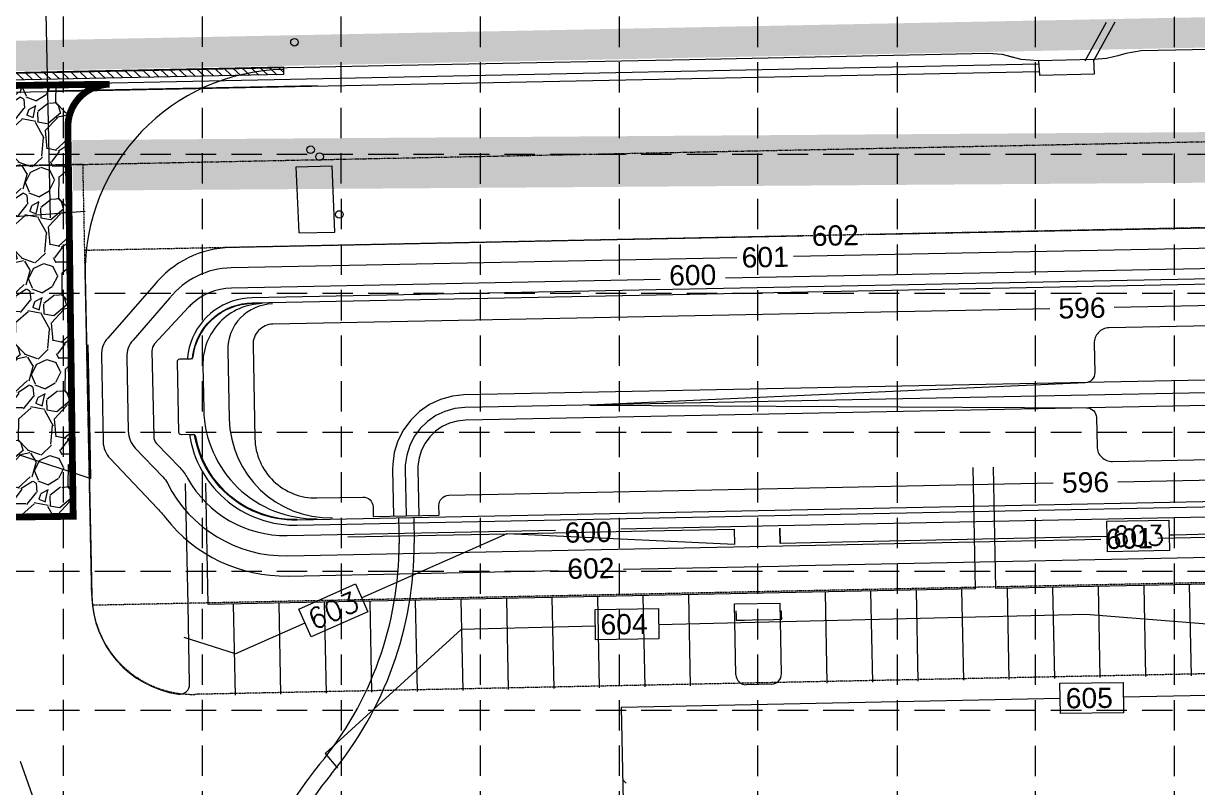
# Model space of a CAD drawing. Extents: x 2140663 to 2528301, y 336313 to 7007653.
# Drawn here: x 2527385.8 to 2527617.9, y 7007334.7 to 7007485.6 of the extents above; entities that cross this region are included whole.
import ezdxf

# ---------------------------------------------------------------- set-up
doc = ezdxf.new("R2010")
doc.units = 0
doc.header["$MEASUREMENT"] = 0
for name, pattern in [('HIDDEN', [0.375, 0.25, -0.125]), ('PHANTOM2', [1.25, 0.625, -0.125, 0.125, -0.125, 0.125, -0.125]), ('xdrc002pt$0$HIDDEN2', [0.1875, 0.125, -0.0625])]:
    doc.linetypes.add(name, pattern=pattern)
for name, color, linetype in [('1 PROPOSED CONTOURS', 43, 'Continuous'), ('1 SILT FENCE', 200, 'Continuous'), ('CONSTRUCTION ENTRANCE', 254, 'HIDDEN'), ('GRID', 254, 'HIDDEN'), ('LIMITS OF DISTURBANCE', 1, 'HIDDEN'), ('xdrc002ar$0$C-PVMT-SAWCUT-N', 2, 'Continuous'), ('xdrc002ar$0$C-PVMT-SAWCUT-PATT-N', 7, 'Continuous'), ('xdrc002ar$0$xdrc002ar$0$C-PKNG-FACE-N', 1, 'Continuous'), ('xdrc002ar$0$xdrc002ar$0$C-PKNG-STRP-N', 6, 'Continuous'), ('xdrc002bs$0$C-STRM-PIPE-E', 5, 'Continuous'), ('xdrc002bs$0$C-WATR-PIPE-E', 12, 'Continuous'), ('xdrc002bs$0$v-pave-exst', 6, 'Continuous'), ('xdrc002GR$0$C-DETN-PONDSRF-FLT', 7, 'Continuous'), ('xdrc002GR$0$c-pond-cont-n', 5, 'Continuous'), ('xdrc002pt$0$V-ESMT-ACCS-N', 2, 'xdrc002pt$0$HIDDEN2'), ('xdrc002pt$0$V-ESMT-STRM-N', 2, 'xdrc002pt$0$HIDDEN2'), ('xdrc002pt$0$v-prop-line', 3, 'PHANTOM2'), ('xdrc002STM$0$C-STRM-PIPE-N', 5, 'Continuous')]:
    doc.layers.add(name, color=color, linetype=linetype)
doc.layers.add('xdrc002bs$0$v-watr-exst', color=6, linetype='Continuous', lineweight=0)
doc.styles.get("Standard").update_dxf_attribs({"font": 'ARIAL.TTF'})

msp = doc.modelspace()

# ---------------------------------------------------------------- hatches: boundary and pattern name
at = {"layer": 'CONSTRUCTION ENTRANCE', "lineweight": 0}
h = msp.add_hatch(dxfattribs=at)
h.set_pattern_fill('GRAVEL', color=4, scale=13.41771213747483, angle=46.820067025844, style=0)
h.set_pattern_definition([(274.8328670258439, (2535755.32160823, 6988741.98923323), (14.60575907442651, -160.9091231494942), [1.805165320127311, -178.7116887176952]), (231.7897670258439, (2535755.4736923, 6988740.190482575), (100.3953443141131, 126.5932506455939), [3.097720365754542, -306.6742222857146]), (179.330467025844, (2535753.557603606, 6988737.756459245), (199.4436801400255, -3.155022489183131), [2.184242523435255, -216.2402781743329]), (314.093767025844, (2535752.422844884, 6988731.645171866), (-186.5045603741198, 193.4168665102504), [2.820912964358433, -279.2703298006364]), (339.653767025844, (2535754.38573317, 6988729.619186541), (-163.3198950591322, 61.25788960381504), [2.766128445701123, -273.847091820351]), (44.093767025844, (2535756.979281981, 6988728.657421488), (-193.4168665102504, -186.5045603741197), [2.820912964358433, -279.2703298006364]), (84.51426702584396, (2535759.005267303, 6988730.620309775), (-21.51827288110513, -219.0122793370093), [3.73051308786999, -369.320500509462]), (119.075367025844, (2535759.361893572, 6988734.333734491), (-150.9832217295242, 270.4860781968358), [3.521988423541493, -348.6769746900169]), (168.249667025844, (2535757.650347071, 6988737.411886534), (-200.6490630770229, 41.08660048728137), [2.830466375400297, -280.2164797720083]), (222.056467025844, (2535754.879192443, 6988737.988306063), (110.7821607532732, 98.44584011868443), [3.231414449492337, -158.3392409365638]), (269.217467025844, (2535752.479915149, 6988735.82370485), (-2.552319228480662, -218.4096170139132), [4.178919609792264, -413.7133499768134]), (185.6341670258433, (2535761.610501421, 6988741.239820029), (-122.977254306137, -13.40042767096281), [1.426316217925709, -141.2059093716913]), (218.289267025844, (2535760.191069513, 6988741.099789508), (138.9298636150644, 108.8326490136924), [2.713557849546497, -268.6428711552858]), (271.820067025844, (2535758.061214335, 6988739.418376893), (9.784310562034927, -9.181632602815903), [1.897546268193811, -17.07795666688071]), (250.0186670258439, (2535756.24438335, 6988739.83527094), (26.33951829955445, 67.28480672745151), [1.021866120965807, -101.1643836973872]), (338.6214670258439, (2535755.895198489, 6988738.87492052), (-38.53455421391525, 17.76058513279236), [1.445127850342452, -70.8114659324622]), (77.78386702584397, (2535757.240894438, 6988738.348129842), (7.976231757782472, 47.7161855784231), [2.347146966496334, -75.89088845693679]), (208.385167025844, (2535757.737551226, 6988740.642122652), (28.14755542434317, 10.38700422022133), [1.697219825981319, -40.73331607668808]), (63.20956702584396, (2535750.569853233, 6988733.200022149), (62.4634665272159, 125.3879192018091), [2.37761859076054, -235.3848442823397]), (117.166267025844, (2535751.64151491, 6988735.322435915), (70.90092836322366, -140.1351306216062), [1.994690504069145, -197.4739439537691]), (340.0186670258439, (2535755.780689717, 6988742.478448607), (-67.28480672745151, 26.33951829955445), [2.043718824219476, -100.1425309941335]), (30.43056702584394, (2535757.701390557, 6988741.780078888), (-121.1691690741973, -70.29827450389251), [2.377618590760539, -235.3848442823396]), (26.264067025844, (2535756.636123899, 6988727.507411697), (-65.47674164009656, -30.55833295526075), [2.292818650051698, -112.3481675233817]), (341.595167025844, (2535758.692243117, 6988728.522003118), (-153.5354934499215, 52.07649754670328), [1.92112118841937, -190.1912794254725]), (113.621467025844, (2535765.656813551, 6988733.394661918), (-30.55826334498828, 65.4767743703171), [2.04371882421948, -100.1425309941337]), (64.17406702584398, (2535764.837908278, 6988735.267148536), (-80.2240290934348, -163.9224862693096), [2.249224503317043, -222.6726220313409]), (116.264067025844, (2535761.157814968, 6988728.600351227), (30.55833295526072, -65.47674164009656), [1.146409325025849, -113.4945768484076]), (148.129967025844, (2535765.105915763, 6988732.807603466), (-48.31884551817854, 26.94224158635469), [0.6841691418898413, -67.73299998362491]), (212.7838670258439, (2535764.524884085, 6988733.16884188), (37.32918282470244, 20.17131602002476), [2.76612844570112, -52.55650755688198]), (232.8290670258439, (2535762.199342758, 6988731.671061859), (82.0319944722898, 107.0246964006414), [2.563453903864566, -253.7815742043644]), (350.5101670258439, (2535758.121482113, 6988737.521783165), (-28.7502527562006, 8.578934871238934), [1.935129279890894, -46.44311613509359]), (39.97726702584394, (2535760.030129398, 6988737.202732198), (175.6563934434901, 147.9698889174732), [3.378499409943308, -334.4708646227659]), (107.765467025844, (2535762.619066064, 6988739.373360189), (31.76363720677208, -103.4086422652588), [1.381433970825854, -136.7623656431237]), (136.820067025844, (2535762.197559875, 6988740.688922244), (-18.9659372958614, -0.6026777727210184), [0.8050627282484895, -12.61264940922634]), (167.0764670258439, (2535761.722180935, 6988731.750824604), (105.2166488676727, -25.13425077167035), [1.864042240986554, -184.540772237003]), (94.83286702584397, (2535759.905349952, 6988732.167718647), (-14.60575907442654, 160.9091231494942), [3.610330640254623, -176.9065233975678]), (46.82006702584399, (2535759.6011818, 6988735.765219956), (-0.6026777727210209, 18.96593729586141), [3.488605155743457, -9.929106981731373]), (12.12486702584397, (2535761.988405538, 6988738.309139915), (-160.3064818828094, -33.57153178998048), [2.121528136904696, -210.0311245410191]), (300.8746670258439, (2535764.062605083, 6988738.754753215), (29.95560263123791, -46.51082666028691), [1.953645722640611, -95.72877458651134]), (254.466067025844, (2535765.065142949, 6988737.077952746), (-76.60777616197753, -277.7181705628543), [3.180869927870449, -314.9066461499475]), (222.246167025844, (2535764.213274531, 6988734.013268892), (-129.1454486938804, -118.0144213807274), [3.365148786366548, -333.1493675720606])])
edge = h.paths.add_edge_path()
edge.add_line((2527402.900771191, 7007473.645585771), (2527352.583338258, 7007472.983098069))
edge.add_arc((2527352.693752849, 7007464.596860934), 8.386963972089557, 0.7933781036675782, 90.75432216888947, ccw=False)
edge.add_line((2527361.079912772, 7007464.712992017), (2527362.098756098, 7007387.858360577))
edge.add_line((2527362.098756098, 7007387.858360577), (2527395.668850088, 7007388.300350025))
edge.add_line((2527395.668850088, 7007388.300350025), (2527394.625025858, 7007465.143217545))
edge.add_arc((2527403.011185785, 7007465.259348631), 8.386963977049277, 90.75432218437521, 180.7933781223564, ccw=False)
at = {"layer": 'xdrc002ar$0$C-PVMT-SAWCUT-PATT-N', "lineweight": 0}
h = msp.add_hatch(dxfattribs=at)
h.set_pattern_fill('ANSI31', scale=9.999996000000001, angle=91.78437573754852, style=0)
h.set_pattern_definition([(136.7843757375485, (2531226.198608869, 6993846.107051548), (-0.8559319906829768, -0.9109770454439162), [])])
h.paths.add_polyline_path([(2527331.744375218, 7007474.910144388), (2527437.222577117, 7007477.051654077), (2527437.253025127, 7007475.551963736), (2527331.774823228, 7007473.410454045)])

# ---------------------------------------------------------------- linework, layer by layer
at = {"layer": '1 PROPOSED CONTOURS', "color": 43, "lineweight": 0}
for p, q in [((2527498.859061049, 7007369.915732025, 604), (2527511.334343638, 7007370.066241628, 604)), ((2527498.931443531, 7007363.916168642, 604), (2527498.859061049, 7007369.915732025, 604)), ((2527511.334343638, 7007370.066241628, 604), (2527511.40672612, 7007364.066678246, 604)), ((2527595.832954275, 7007368.887940248), (2527511.372985181, 7007366.863361801)), ((2527638.118068302, 7007365.562673682), (2527595.832954275, 7007368.887940248)), ((2527472.334491837, 7007365.92757538), (2527445.45250916, 7007341.456624797)), ((2527498.899494078, 7007366.56436144), (2527472.334491837, 7007365.92757538)), ((2527511.40672612, 7007364.066678246, 604), (2527498.931443531, 7007363.916168642, 604)), ((2527590.727278483, 7007355.330961901, 604), (2527603.202561072, 7007355.481471504, 604)), ((2527590.799660965, 7007349.331398518, 604), (2527590.727278483, 7007355.330961901, 604)), ((2527603.202561072, 7007355.481471504, 604), (2527603.274943554, 7007349.481908122, 604)), ((2527590.763594695, 7007352.320821747, 605), (2527504.004959879, 7007350.552361133, 605)), ((2527628.725397511, 7007353.094623148, 605), (2527603.237625493, 7007352.575088453, 605)), ((2527504.004959879, 7007350.552361133, 605), (2527504.36945897, 7007331.951838531, 605)), ((2527603.274943554, 7007349.481908122, 604), (2527590.799660965, 7007349.331398518, 604)), ((2527445.45250916, 7007341.456624797), (2527447.909512795, 7007338.561406429)), ((2527504.281468122, 7007336.285751401, 605), (2527504.960419367, 7007335.547278275, 605))]:
    msp.add_line(p, q, dxfattribs=at)
for points, elevation in [([(2527397.952073459, 7007448.489469774), (2527381.663544719, 7007447.222794058)], 602), ([(2527398.00690471, 7007448.565019162), (2527398.040817526, 7007448.552267559)], 602), ([(2527398.962529304, 7007403.294908712), (2527399.112861124, 7007395.749690219)], 603), ([(2527399.112861124, 7007395.749690219), (2527399.023086029, 7007395.737699648)], 603), ([(2527481.360319533, 7007384.844331666), (2527452.714647553, 7007372.183150037)], 603), ([(2527481.336426425, 7007384.843854561), (2527481.360319892, 7007384.844332101)], 603), ([(2527481.360319892, 7007384.844332101), (2527481.432676328, 7007384.845811016)], 603), ([(2527509.124645322, 7007385.411815217), (2527526.344726709, 7007385.763780608)], 603), ([(2527526.344726709, 7007385.763780608), (2527526.399675457, 7007382.751889111)], 603), ([(2527613.459984818, 7007384.585251226), (2527612.325794905, 7007384.561366854)], 603), ([(2527652.365469441, 7007385.71562544), (2527613.459984818, 7007384.585251226)], 603), ([(2527600.042803836, 7007384.302705121), (2527535.417678681, 7007382.941795001)], 603), ([(2527535.679731627, 7007369.541961684), (2527535.569421316, 7007369.539722068)], 604), ([(2527535.695362474, 7007368.812754804), (2527535.679731627, 7007369.541961684)], 604), ([(2527535.713806873, 7007367.952290716), (2527535.695362474, 7007368.812754804)], 604), ([(2527441.477619206, 7007367.216464076), (2527427.743015725, 7007361.145867813)], 603), ([(2527526.712061968, 7007367.769529503), (2527528.335327262, 7007367.802486439)], 604), ([(2527528.335327262, 7007367.802486439), (2527529.975025669, 7007367.835763403)], 604), ([(2527529.975025669, 7007367.835763403), (2527534.074144736, 7007367.919000875)], 604), ([(2527390.074028514, 7007326.222452727), (2527385.241214936, 7007339.853847159)], 604)]:
    msp.add_lwpolyline(points, dxfattribs=dict(at, elevation=elevation))
at = {"layer": '1 PROPOSED CONTOURS', "color": 43, "lineweight": 0, "extrusion": (0.577633866417502, -0.816295973509344, 0), "elevation": -4260241.335496443}
msp.add_lwpolyline([(6110844.445142789, 602.0000000000005), (6110844.336427236, 602.0000000000005)], dxfattribs=at)
at = {"layer": '1 PROPOSED CONTOURS', "color": 43, "lineweight": 0, "extrusion": (0.9998015749727324, 0.01992010748073109, 0), "elevation": 2666485.690116659}
msp.add_lwpolyline([(6955685.655697939, 603), (6955666.791738573, 603)], dxfattribs=at)
at = {"layer": '1 PROPOSED CONTOURS', "color": 43, "lineweight": 0, "extrusion": (-0.3149302043530818, -0.9491148330871909, 0), "elevation": -7446777.526784957}
msp.add_lwpolyline([(191951.3302843613, 603.0000000000005), (191936.4452837091, 603.0000000000005)], dxfattribs=at)
at = {"layer": '1 PROPOSED CONTOURS', "color": 43, "linetype": 'Continuous', "lineweight": 0, "elevation": 603}
for points in [[(2527599.97964225, 7007387.30204015), (2527612.26263332, 7007387.560701882)], [(2527612.388956491, 7007381.562031824), (2527600.105965422, 7007381.303370092)], [(2527451.501852144, 7007374.927075564), (2527453.927442963, 7007369.43922451)], [(2527442.690414615, 7007364.472538549), (2527440.264823797, 7007369.960389603)]]:
    msp.add_lwpolyline(points, dxfattribs=at)
at = {"layer": '1 PROPOSED CONTOURS', "color": 43, "linetype": 'Continuous', "lineweight": 0, "extrusion": (0.999778342883595, 0.02105386190067671, 0)}
for points, elevation in [([(6952612.323865706, 603), (6952618.323865707, 603)], 2674572.283661047), ([(6952618.323865707, 603), (6952612.323865706, 603)], 2674584.569375332)]:
    msp.add_lwpolyline(points, dxfattribs=dict(at, elevation=elevation))
at = {"layer": '1 PROPOSED CONTOURS', "color": 43, "lineweight": 0, "extrusion": (0.01998264169538258, -0.9998003270807997, 0), "elevation": -6955479.904936829}
msp.add_lwpolyline([(2666971.346092385, 603), (2666981.753837714, 603)], dxfattribs=at)
at = {"layer": '1 PROPOSED CONTOURS', "color": 43, "lineweight": 0, "extrusion": (0.01998228058528601, -0.9998003342981092, 0), "elevation": -6955480.868202747}
msp.add_lwpolyline([(2666979.241641912, 603), (2667000.215210354, 603)], dxfattribs=at)
at = {"layer": '1 PROPOSED CONTOURS', "color": 43, "lineweight": 0, "extrusion": (-0.04640803679654213, -0.9989225666290109, 0), "elevation": -7117130.302029307}
msp.add_lwpolyline([(2199604.281789267, 603.0000000000002), (2199559.193854097, 603.0000000000002)], dxfattribs=at)
at = {"layer": '1 PROPOSED CONTOURS', "color": 43, "lineweight": 0, "extrusion": (0.02043502250554958, -0.9997911831253554, 0), "elevation": -6954272.445648984}
msp.add_lwpolyline([(2670149.71893203, 603.0000000000005), (2670177.416684781, 603.0000000000005)], dxfattribs=at)
at = {"layer": '1 PROPOSED CONTOURS', "color": 43, "lineweight": 0, "extrusion": (0.9997318391849815, 0.0231570663041419, 0), "elevation": 2689128.063122749}
for points in [[(6946973.53102093, 603.0000000000005), (6946976.539006351, 603.0000000000005)], [(6946976.539006351, 603.0000000000005), (6946973.53102093, 603.0000000000005)]]:
    msp.add_lwpolyline(points, dxfattribs=at)
at = {"layer": '1 PROPOSED CONTOURS', "color": 43, "linetype": 'Continuous', "lineweight": 0, "extrusion": (0.4042651363556191, -0.9146418422133185, 0)}
for points, elevation in [([(5144537.992433727, 603.0000000000005), (5144550.278148013, 603.0000000000005)], -5387477.786351343), ([(5144550.278148013, 603.0000000000005), (5144537.992433727, 603.0000000000005)], -5387471.786351342)]:
    msp.add_lwpolyline(points, dxfattribs=dict(at, elevation=elevation))
at = {"layer": '1 PROPOSED CONTOURS', "color": 43, "lineweight": 0, "extrusion": (-0.2379962640656146, -0.9712660697722382, 0), "elevation": -7407562.209182085}
msp.add_lwpolyline([(787173.1830007767, 604), (787173.1232696695, 604)], dxfattribs=at)
at = {"layer": '1 PROPOSED CONTOURS', "color": 43, "lineweight": 0, "extrusion": (0.9998137400272905, 0.01929987701104779, 0), "elevation": 2662297.271128657}
msp.add_lwpolyline([(6957283.424515749, 604), (6957282.598001652, 604)], dxfattribs=at)
at = {"layer": '1 PROPOSED CONTOURS', "color": 43, "lineweight": 0, "extrusion": (0.9998137400325663, 0.01929987673774707, 0), "elevation": 2662297.269226873}
msp.add_lwpolyline([(6957282.598729396, 604.0000000000005), (6957281.623442795, 604.0000000000005)], dxfattribs=at)
at = {"layer": '1 PROPOSED CONTOURS', "color": 43, "lineweight": 0, "extrusion": (0.02029868268955974, -0.9997939605143996, 0), "elevation": -6954618.51236132}
msp.add_lwpolyline([(2669253.640201061, 604.0000000000005), (2669255.280201103, 604.0000000000005)], dxfattribs=at)
at = {"layer": '1 PROPOSED CONTOURS', "color": 43, "lineweight": 0, "extrusion": (0.3003853640683279, 0.9538179244769613, 0), "elevation": 7442948.966954312}
msp.add_lwpolyline([(-305797.1551489909, 603.0000000000005), (-305786.5301344767, 603.0000000000005)], dxfattribs=at)
at = {"layer": '1 SILT FENCE', "color": 200, "linetype": 'Continuous', "lineweight": 0, "const_width": 10}
msp.add_lwpolyline([(2527395.543867936, 7007457.618971909), (2527661.494530885, 7007459.479046433)], dxfattribs=at)
at = {"layer": 'CONSTRUCTION ENTRANCE', "color": 4, "lineweight": 0, "const_width": 1.341771213747483}
msp.add_lwpolyline([(2527402.900771191, 7007473.645585771), (2527352.583338258, 7007472.983098069, -0.4140139244211871), (2527361.079912772, 7007464.712992017), (2527362.098756098, 7007387.858360577), (2527395.668850088, 7007388.300350025), (2527394.625025858, 7007465.143217545, -0.4144132285109485)], format="xyb", close=True, dxfattribs=at)
at = {"layer": 'GRID', "color": 253, "linetype": 'HIDDEN', "lineweight": 0, "ltscale": 24}
for p, q in [((2527393.70391521, 7006032.011927022), (2527393.789998551, 7007623.565466588)), ((2527421.368363672, 7006032.007577593), (2527421.22060479, 7007623.464267181)), ((2527448.923389785, 7006032.003245368), (2527448.642908241, 7007623.487741725)), ((2527476.162591924, 7006031.998962794), (2527476.168752994, 7007623.471191216)), ((2527503.695680559, 7006031.994634018), (2527503.666313902, 7007623.464716725)), ((2527530.983350792, 7006031.990343825), (2527531.038154987, 7007623.461265043)), ((2527558.44858376, 7006031.986025713), (2527558.615889325, 7007623.424882863)), ((2527585.894514162, 7006031.98171064), (2527585.894514162, 7007624.562990395)), ((2527613.351986231, 7006031.977393753), (2527613.351986231, 7007624.562990395)), ((2527228.947377252, 7007459.818157976), (2528272.331315909, 7007459.818157976)), ((2527228.947377252, 7007432.360685904), (2528272.331315909, 7007432.360685904)), ((2527228.947377252, 7007404.903213835), (2528272.331315909, 7007404.903213835)), ((2527228.947377252, 7007377.445741766), (2528272.331315909, 7007377.445741766)), ((2527228.947377252, 7007349.988269694), (2528272.331315909, 7007349.988269694))]:
    msp.add_line(p, q, dxfattribs=at)
at = {"layer": 'LIMITS OF DISTURBANCE', "ltscale": 70, "const_width": 6}
msp.add_lwpolyline([(2527323.279507909, 7007478.034385583), (2527323.279507909, 7007463.102355542), (2527345.362386929, 7006446.874516389, 0.3527120601780434), (2527681.725039883, 7006131.321992346), (2528205.897920626, 7006144.525554366), (2528183.386823632, 7007495.015237641)], format="xyb", close=True, dxfattribs=at)
at = {"layer": 'xdrc002ar$0$C-PVMT-SAWCUT-N', "color": 7, "lineweight": 0}
msp.add_lwpolyline([(2527331.744375218, 7007474.910144388), (2527437.222577117, 7007477.051654077), (2527437.253025127, 7007475.551963736), (2527331.774823228, 7007473.410454045)], close=True, dxfattribs=at)
at = {"layer": 'xdrc002ar$0$xdrc002ar$0$C-PKNG-FACE-N', "color": 7, "lineweight": 0}
for p, q in [((2527398.052450371, 7007435.771739618), (2527399.336008983, 7007372.551173683)), ((2527574.05017074, 7007373.948622908), (2527573.563002572, 7007397.943668363)), ((2527578.049344981, 7007374.029817603), (2527577.562176815, 7007398.024863057)), ((2527418.37246538, 7007370.787919476), (2527417.885297213, 7007394.782964931)), ((2527422.371639622, 7007370.869114171), (2527421.884471456, 7007394.864159625)), ((2527652.324158567, 7007375.537809113), (2527578.049344981, 7007374.029817601)), ((2527574.05017074, 7007373.948622907), (2527422.371639622, 7007370.869114171)), ((2527418.37246538, 7007370.787919476), (2527418.37246538, 7007370.787919476)), ((2527418.689092987, 7007355.192701402), (2527418.37246538, 7007370.787919476)), ((2527526.390767273, 7007370.980589109), (2527535.38890932, 7007371.163277172)), ((2527526.674948704, 7007356.983479261), (2527526.390767273, 7007370.980589109)), ((2527535.673090751, 7007357.166167323), (2527535.38890932, 7007371.163277172)), ((2527533.714100976, 7007355.125982855), (2527528.715133173, 7007355.024489488))]:
    msp.add_line(p, q, dxfattribs=at)
for centre, radius, start, end in [((2527438.044192793, 7007436.583686564), 39.99998400038485, 91.1822186689511, 181.1631084898884), ((2527419.331888193, 7007372.957147318), 20, 181.1628939025884, 261.558550193169), ((2527528.674580053, 7007357.024060908), 1.9999992, 181.1631084898884, 271.1631088099875), ((2527533.673547857, 7007357.125554275), 1.9999992, 271.1631088099875, 1.163108489888423), ((2527416.689505066, 7007355.152104039), 2, 261.5585501988411, 1.163108673634306)]:
    msp.add_arc(centre, radius, start, end, dxfattribs=at)
at = {"layer": 'xdrc002ar$0$xdrc002ar$0$C-PKNG-STRP-N', "color": 7, "lineweight": 0}
for p, q in [((2527544.711830143, 7007355.349268266), (2527544.348090091, 7007373.264968997)), ((2527553.709972188, 7007355.531956328), (2527553.346232135, 7007373.447657058)), ((2527562.708114234, 7007355.714644391), (2527562.344374181, 7007373.630345122)), ((2527571.70625628, 7007355.897332455), (2527571.342516228, 7007373.813033185)), ((2527580.704398326, 7007356.080020517), (2527580.340658272, 7007373.995721247)), ((2527589.702540371, 7007356.26270858), (2527589.338800318, 7007374.178409308)), ((2527598.700682416, 7007356.445396644), (2527598.336942363, 7007374.361097373)), ((2527607.698824462, 7007356.628084705), (2527607.335084409, 7007374.543785436)), ((2527616.696966509, 7007356.810772771), (2527616.333226457, 7007374.726473501)), ((2527427.735983552, 7007352.974323449), (2527427.372243499, 7007370.890024177)), ((2527436.734125597, 7007353.157011513), (2527436.370385545, 7007371.07271224)), ((2527445.732267642, 7007353.339699574), (2527445.368527589, 7007371.255400302)), ((2527454.730409687, 7007353.522387636), (2527454.366669634, 7007371.438088368)), ((2527463.728551733, 7007353.705075699), (2527463.36481168, 7007371.62077643)), ((2527472.726693779, 7007353.887763764), (2527472.362953726, 7007371.803464493)), ((2527481.724835824, 7007354.070451825), (2527481.361095772, 7007371.986152557)), ((2527490.722977869, 7007354.253139888), (2527490.359237817, 7007372.168840618)), ((2527499.721119916, 7007354.43582795), (2527499.357379863, 7007372.351528682)), ((2527508.719261961, 7007354.618516014), (2527508.355521908, 7007372.534216744)), ((2527517.717404005, 7007354.801204078), (2527517.353663954, 7007372.716904807))]:
    msp.add_line(p, q, dxfattribs=at)
at = {"layer": 'xdrc002bs$0$C-STRM-PIPE-E', "color": 5, "lineweight": 0}
for p, q in [((2527595.706628443, 7007478.282333459), (2527599.907987535, 7007485.912935131)), ((2527597.438071392, 7007478.317035957), (2527601.639681472, 7007485.94809348)), ((2527354.868313551, 7007472.957860736), (2527586.568518523, 7007477.66203871)), ((2527355.519953902, 7007471.47078178), (2527586.598966545, 7007476.162347769))]:
    msp.add_line(p, q, dxfattribs=at)
at = {"layer": 'xdrc002bs$0$C-WATR-PIPE-E', "color": 7, "lineweight": 0}
for p, q in [((2527391.178109435, 7007447.261010465), (2527389.302368753, 7007539.648990445)), ((2527443.940988114, 7007473.337400114), (2527390.670642391, 7007472.255859478))]:
    msp.add_line(p, q, dxfattribs=at)
at = {"layer": 'xdrc002bs$0$v-pave-exst', "color": 7, "lineweight": 0}
msp.add_lwpolyline([(2527661.907952487, 7007455.796298092, 0.3313427926009946), (2527630.467704535, 7007480.68569177), (2527606.798120412, 7007480.250347688), (2527603.757752875, 7007479.745863429), (2527602.165658521, 7007479.252640828), (2527599.950462448, 7007478.723752975), (2527597.429241329, 7007478.522443344), (2527586.508153763, 7007478.278237397), (2527583.075748519, 7007478.519942976), (2527581.192221266, 7007479.018886419), (2527579.369442957, 7007479.513829274), (2527576.441932031, 7007479.713808711), (2527517.506526839, 7007478.450732788), (2527457.125498852, 7007477.29414254), (2527298.018688595, 7007474.010729227)], format="xyb", dxfattribs=at)
for points in [[(2527606.798120412, 7007480.250347688), (2527603.757752875, 7007479.745863429), (2527602.165658521, 7007479.252640828), (2527599.950462448, 7007478.723752975), (2527597.429241329, 7007478.522443344), (2527586.508153763, 7007478.278237397), (2527583.075748519, 7007478.519942976), (2527581.192221266, 7007479.018886419), (2527579.369442957, 7007479.513829274), (2527576.441932031, 7007479.713808711)], [(2527583.075748519, 7007478.519942976), (2527579.369442957, 7007479.513829274), (2527576.441932031, 7007479.713808711)], [(2527586.508153763, 7007478.278237397), (2527586.665286893, 7007475.438519395), (2527597.550199133, 7007475.708689164), (2527597.429241329, 7007478.522443344)]]:
    msp.add_lwpolyline(points, dxfattribs=at)
at = {"layer": 'xdrc002bs$0$v-watr-exst', "color": 7, "lineweight": 0}
for p, q in [((2527440.307373252, 7007444.271251625), (2527439.76020271, 7007457.360038273)), ((2527447.397496907, 7007444.415052792), (2527446.850326364, 7007457.50383944))]:
    msp.add_line(p, q, dxfattribs=at)
for points in [[(2527439.76020271, 7007457.360038273), (2527446.850326364, 7007457.50383944)], [(2527440.307373252, 7007444.271251625), (2527447.397496907, 7007444.415052792)]]:
    msp.add_lwpolyline(points, dxfattribs=at)
for centre in [(2527439.413321649, 7007481.935115683), (2527442.587848934, 7007460.703730459), (2527444.376002148, 7007459.333638784), (2527448.298849585, 7007447.913807804)]:
    msp.add_circle(centre, 0.75, dxfattribs=at)
at = {"layer": 'xdrc002GR$0$C-DETN-PONDSRF-FLT', "lineweight": 0}
for points in [[(2528069.719467446, 7007444.094669045, 599.5), (2527431.032377092, 7007431.464485042, 599.5), (2527430.034297553, 7007431.406590907, 599.5), (2527429.043539699, 7007431.272750066, 599.5), (2527428.065874036, 7007431.063742053, 599.5), (2527427.10699482, 7007430.780784201, 599.5), (2527426.172486885, 7007430.425524552, 599.5), (2527425.267793122, 7007430.000032258, 599.5), (2527424.398182772, 7007429.506785531, 599.5), (2527423.568720737, 7007428.948657203, 599.5), (2527422.784238084, 7007428.328898003, 599.5), (2527422.049303906, 7007427.651117618, 599.5), (2527421.368198705, 7007426.919263669, 599.5), (2527420.744889469, 7007426.137598719, 599.5), (2527420.18300656, 7007425.310675451, 599.5), (2527419.685822573, 7007424.443310141, 599.5), (2527419.256233276, 7007423.540554618, 599.5), (2527418.896740742, 7007422.607666835, 599.5), (2527418.609438776, 7007421.650080246, 599.5), (2527418.396000721, 7007420.673372155, 599.5), (2527418.257669714, 7007419.683231241, 599.5), (2527418.24097502, 7007419.416353002, 599.5)], [(2527419.247752551, 7007419.436793472, 599.5), (2527419.318341601, 7007420.115274454, 599.5), (2527419.503524384, 7007421.097688973, 599.5), (2527419.769174002, 7007422.061463444, 599.5), (2527420.113477067, 7007423.000018905, 599.5), (2527420.53408328, 7007423.906948541, 599.5), (2527421.02812148, 7007424.776061427, 599.5), (2527421.592219238, 7007425.601424784, 599.5), (2527422.222525885, 7007426.377404477, 599.5), (2527422.91473879, 7007427.098703475, 599.5), (2527423.664132738, 7007427.760398014, 599.5), (2527424.465592179, 7007428.357971203, 599.5), (2527425.313646153, 7007428.887343858, 599.5), (2527426.202505633, 7007429.344902353, 599.5), (2527427.126103045, 7007429.727523278, 599.5), (2527428.078133684, 7007430.032594769, 599.5), (2527429.052098752, 7007430.258034332, 599.5), (2527430.041349725, 7007430.402303061, 599.5), (2527431.039133728, 7007430.464416142, 599.5), (2527431.052148456, 7007430.464680514, 599.5), (2528069.73923881, 7007443.094864517, 599.5)], [(2527878.404955037, 7007439.311185082, 593.5), (2527878.591249084, 7007429.890609457, 593.5476332221929), (2527878.484244171, 7007428.209369188, 593.5576332221929), (2527878.123678047, 7007426.671007462, 593.5676332221929), (2527877.512899943, 7007425.213778982, 593.5776332221928), (2527876.668836682, 7007423.878068708, 593.5876332221928), (2527875.614880238, 7007422.700893888, 593.5976332221928), (2527874.380239477, 7007421.714878209, 593.6076332221928), (2527872.999130661, 7007420.947347648, 593.6176332221928), (2527871.509829195, 7007420.41957319, 593.6276332221928), (2527869.894289348, 7007420.135760265, 593.6376332221929), (2527869.238751064, 7007420.099556943, 593.6418810018062), (2527472.917048349, 7007412.262204312, 595.6235770678022), (2527470.618590069, 7007412.024376136, 595.6335770678022), (2527468.290628687, 7007411.380663644, 595.6435770678022), (2527466.101714739, 7007410.359671135, 595.6535770678022), (2527464.112510775, 7007408.989693924, 595.6635770678022), (2527462.37814467, 7007407.308698925, 595.6735770678023), (2527460.946681844, 7007405.363272456, 595.6835770678023), (2527459.857793196, 7007403.207329165, 595.6935770678023), (2527459.141655678, 7007400.900617861, 595.7035770678023), (2527458.826183722, 7007398.56675085, 595.7135770678022), (2527458.809899167, 7007397.52465827, 595.7178248474175), (2527458.990332815, 7007388.400433063, 595.7632336312455)], [(2527880.904466356, 7007439.360613493, 593), (2527881.092821113, 7007429.835831252, 593.0476332221929), (2527880.965932309, 7007427.84217919, 593.0576332221929), (2527880.510062607, 7007425.897203066, 593.0676332221929), (2527879.737845768, 7007424.054805046, 593.0776332221928), (2527878.670682653, 7007422.366044496, 593.0876332221928), (2527877.338148126, 7007420.877722943, 593.0976332221928), (2527875.777171432, 7007419.631087042, 593.1076332221928), (2527874.031012755, 7007418.660685483, 593.1176332221928), (2527872.148064329, 7007417.993411525, 593.1276332221928), (2527870.180509315, 7007417.64775769, 593.1376332221929), (2527869.33242315, 7007417.600920553, 593.1418810018062), (2527473.070683376, 7007409.764753703, 595.1235770678022), (2527471.083606528, 7007409.559145072, 595.1335770678022), (2527469.15817382, 7007409.026737147, 595.1435770678022), (2527467.347745804, 7007408.182284836, 595.1535770678022), (2527465.702495842, 7007407.049190897, 595.1635770678022), (2527464.26801963, 7007405.658857374, 595.1735770678023), (2527463.084071577, 7007404.049815324, 595.1835770678023), (2527462.183463072, 7007402.266656994, 595.1935770678023), (2527461.591153162, 7007400.358800007, 595.2035770678023), (2527461.323556848, 7007398.37911783, 595.2135770678022), (2527461.310285414, 7007397.529843004, 595.2178248474175), (2527461.489844134, 7007388.449861472, 595.2632336312455)], [(2527418.24097502, 7007419.416353001, 599.5), (2527419.24775255, 7007419.43679347, 599.5)], [(2527869.426095236, 7007415.102284163, 593.6418810018062), (2527473.224318404, 7007407.267303094, 595.6235770678022), (2527471.548622988, 7007407.093914007, 595.6335770678022), (2527470.025718953, 7007406.67281065, 595.6435770678022), (2527468.59377687, 7007406.004898537, 595.6535770678022), (2527467.292480909, 7007405.108687871, 595.6635770678022), (2527466.157894589, 7007404.009015822, 595.6735770678023), (2527465.221461311, 7007402.736358193, 595.6835770678023), (2527464.509132949, 7007401.325984823, 595.6935770678023), (2527464.040650645, 7007399.816982153, 595.7035770678023), (2527463.820929974, 7007398.19148481, 595.7135770678022), (2527463.810671662, 7007397.535027739, 595.7178248474175), (2527463.989355452, 7007388.499289882, 595.7632336312455)], [(2527418.664409136, 7007404.420491138, 599.5), (2527419.67039612, 7007404.440915558, 599.5)], [(2527418.664409135, 7007404.420491138, 599.5), (2527418.77322696, 7007403.751006567, 599.5), (2527418.980233944, 7007402.772762803, 599.5), (2527419.233363596, 7007401.805427219, 599.5), (2527419.532047208, 7007400.851173137, 599.5), (2527419.875613724, 7007399.912144489, 599.5), (2527420.263291251, 7007398.990451, 599.5), (2527420.69420879, 7007398.088163447, 599.5), (2527421.167398193, 7007397.207309008, 599.5), (2527421.681796342, 7007396.349866709, 599.5), (2527422.236247533, 7007395.517762971, 599.5), (2527422.829506076, 7007394.712867292, 599.5), (2527423.460239091, 7007393.936988038, 599.5), (2527424.127029505, 7007393.191868384, 599.5), (2527424.828379231, 7007392.479182398, 599.5), (2527425.562712541, 7007391.800531278, 599.5), (2527426.328379603, 7007391.157439758, 599.5), (2527427.123660183, 7007390.551352675, 599.5), (2527427.946767517, 7007389.983631732, 599.5), (2527428.795852324, 7007389.455552434, 599.5), (2527429.669006953, 7007388.96830122, 599.5), (2527430.564269682, 7007388.522972803, 599.5), (2527431.479629116, 7007388.120567707, 599.5), (2527432.413028706, 7007387.761990019, 599.5), (2527433.362371375, 7007387.448045359, 599.5), (2527434.325524226, 7007387.17943907, 599.5), (2527435.300323334, 7007386.956774631, 599.5), (2527436.284578608, 7007386.780552305, 599.5), (2527437.276078714, 7007386.651168014, 599.5), (2527438.272596036, 7007386.568912445, 599.5), (2527439.271891692, 7007386.533970402, 599.5), (2527439.939271359, 7007386.537019379, 599.5), (2528077.876160851, 7007399.443922539, 599.5)], [(2528077.849741885, 7007400.443573497, 599.5), (2527439.918972677, 7007387.53681334, 599.5), (2527438.919086273, 7007387.541388398, 599.5), (2527437.920664588, 7007387.595682868, 599.5), (2527436.926178391, 7007387.699562389, 599.5), (2527435.938088712, 7007387.852769893, 599.5), (2527434.958840755, 7007388.054926241, 599.5), (2527433.990857839, 7007388.305531162, 599.5), (2527433.036535409, 7007388.603964489, 599.5), (2527432.098235103, 7007388.949487697, 599.5), (2527431.17827891, 7007389.341245729, 599.5), (2527430.278943425, 7007389.778269109, 599.5), (2527429.402454209, 7007390.259476348, 599.5), (2527428.550980289, 7007390.783676611, 599.5), (2527427.72662879, 7007391.349572676, 599.5), (2527426.931439711, 7007391.955764132, 599.5), (2527426.167380888, 7007392.600750851, 599.5), (2527425.436343121, 7007393.2829367, 599.5), (2527424.740135489, 7007394.000633491, 599.5), (2527424.080480881, 7007394.752065158, 599.5), (2527423.459011728, 7007395.53537215, 599.5), (2527422.877265965, 7007396.348616037, 599.5), (2527422.336683224, 7007397.189784302, 599.5), (2527421.838601272, 7007398.05679533, 599.5), (2527421.3842527, 7007398.947503546, 599.5), (2527420.974761875, 7007399.859704738, 599.5), (2527420.611142152, 7007400.791141504, 599.5), (2527420.294293372, 7007401.739508839, 599.5), (2527420.024999635, 7007402.702459842, 599.5), (2527419.803927354, 7007403.677611521, 599.5), (2527419.67039612, 7007404.440915557, 599.5)]]:
    msp.add_polyline3d(points, dxfattribs=at)
at = {"layer": 'xdrc002GR$0$c-pond-cont-n', "lineweight": 0}
for points, elevation in [([(2527901.433511238, 7007450.768730691), (2527552.797122758, 7007443.874365981)], 602), ([(2527888.425200401, 7007446.510706311), (2527538.074861302, 7007439.582447833)], 601), ([(2527873.252789224, 7007442.20988635), (2527524.616400743, 7007435.31552164)], 600), ([(2527501.076239348, 7007410.401087831), (2527503.802697603, 7007410.222094341)], 595), ([(2527602.151600836, 7007395.131486669), (2527753.295203572, 7007398.200134823), (2527928.762506703, 7007400.804969029), (2527964.501747323, 7007401.749492493)], 596), ([(2527503.939122953, 7007385.835987583), (2527535.017258405, 7007386.466962783), (2527753.423473455, 7007390.901234671), (2527887.160826358, 7007392.886582512)], 600), ([(2527610.048870133, 7007383.989495135), (2527753.493758323, 7007386.901837328), (2527900.831106726, 7007389.089078814)], 601), ([(2527539.150914404, 7007378.549239188), (2527753.56404319, 7007382.902439984), (2527900.749259725, 7007385.087423053)], 602), ([(2527539.232744993, 7007382.55172491), (2527598.813088823, 7007383.761376584)], 601), ([(2527504.472682752, 7007377.845171722), (2527535.179647859, 7007378.468611099)], 602), ([(2527535.179647859, 7007378.468611099), (2527539.150914404, 7007378.549239188)], 602)]:
    msp.add_lwpolyline(points, dxfattribs=dict(at, elevation=elevation))
for points, elevation in [([(2527539.84727364, 7007443.618279738), (2527426.833810089, 7007441.383412522, 0.2220098992742528), (2527411.642095883, 7007433.918922832), (2527402.493873176, 7007423.514924848, 0.1875434255380942), (2527401.24977648, 7007420.111776103), (2527401.596601996, 7007403.029186524, 0.1870259731570363), (2527402.970909563, 7007399.686580099), (2527412.31780486, 7007389.849658984, -0.02415326437037735), (2527413.894137369, 7007388.021496814, 0.2362093053886775), (2527438.14267026, 7007376.49848241), (2527491.5229687, 7007377.582255421)], 602), ([(2527526.838962803, 7007439.360255359), (2527426.912895546, 7007437.384194412, 0.223059248022503), (2527414.719529501, 7007431.362651987, 0.223059248022503)], 601), ([(2527967.950204018, 7007436.781122245), (2527897.98615808, 7007435.397567143, -0.4142135623912387), (2527895.947006296, 7007437.357633469), (2527895.91141784, 7007439.157281618, 0.414213562626211), (2527895.809460251, 7007439.255284934), (2527865.51538736, 7007438.656212674, 0.414213562680143), (2527865.417384044, 7007438.554255085), (2527865.452972501, 7007436.754606935, -0.4142135623912387), (2527863.492906175, 7007434.715455151), (2527601.453123767, 7007429.533558177)], 596), ([(2527511.666551625, 7007435.059435397), (2527426.991981003, 7007433.384976302, 0.1921284889043586), (2527418.798124651, 7007429.926428381, 0.01115325261890928), (2527418.487770582, 7007429.606017842), (2527411.767132964, 7007422.350568627, 0.1942521044052824), (2527411.234801311, 7007420.950868969), (2527411.577984592, 7007404.047674445, 0.1887168132740893), (2527412.136738312, 7007402.70118969), (2527416.756199397, 7007397.902715661, -0.06505430856169402), (2527418.296303829, 7007395.818866367, 0.2779844129645154), (2527437.980280803, 7007384.496834094), (2527490.9894089, 7007385.573071283)], 600), ([(2527414.719529511, 7007431.362651999), (2527407.496282627, 7007423.114669592, 0.1870259731809259), (2527406.258780641, 7007419.71903595), (2527406.555181785, 7007405.120055002, 0.1887168132304068), (2527407.952066084, 7007401.753843117), (2527413.419474625, 7007396.074562048, -0.0756332150112787), (2527414.287763424, 7007394.846444569, 0.2893582932855343), (2527438.061475531, 7007380.497658252), (2527539.232744993, 7007382.55172491)], 601), ([(2527439.963378458, 7007387.637732233, -0.3677586914506034), (2527419.886966122, 7007404.025552738, 0.3676535061058606), (2527419.385241091, 7007404.435251965), (2527417.071961261, 7007404.389306877, -0.414084332424325), (2527416.562135515, 7007404.879058946), (2527416.277949488, 7007418.876394917, -0.4142135623325727), (2527416.767697127, 7007419.386441238), (2527418.89958161, 7007419.429724602, 0.3721737621632689), (2527419.385510257, 7007419.867118543, -0.3723238892006748), (2527431.054125595, 7007430.364699935), (2527431.716652902, 7007430.377801565)], 599), ([(2527433.055764917, 7007430.304257192, 0.4143680496153401), (2527421.295493765, 7007418.063018676), (2527421.472053507, 7007409.366721882, 0.4142135624113535), (2527443.914091649, 7007387.817825759)], 598), ([(2527435.055822035, 7007430.243795304, 0.4143680495960003), (2527426.23561867, 7007421.062866417), (2527426.509593674, 7007407.568465569, 0.4142135623207311), (2527446.911446525, 7007387.978560003)], 597), ([(2527588.693713607, 7007429.281237906), (2527435.134380172, 7007426.244566764, 0.4143680495774045), (2527431.214289788, 7007422.164153925), (2527431.589752473, 7007403.671065439)], 596), ([(2527623.838122773, 7007425.975444638), (2527600.414283103, 7007425.512232821, 0.4142135623912387), (2527597.474183614, 7007422.453505144), (2527597.588384222, 7007416.678573183, -0.4069053422847286), (2527595.6783228, 7007414.641036154), (2527497.781263753, 7007410.253411102), (2527595.946871861, 7007409.74286346, -0.4067640896896692), (2527597.93605816, 7007407.783487872), (2527598.052470377, 7007402.04970515, 0.4142135623438139), (2527601.112748304, 7007399.111219314), (2527623.634012674, 7007399.568465503)], 595), ([(2527431.589752473, 7007403.671065439, 0.4142135623842277), (2527443.830864185, 7007391.917122099), (2527452.914017769, 7007392.101536143, -0.4142135624133786), (2527454.954203054, 7007390.142545586), (2527454.990771619, 7007388.341392674, 0.4142135606126496), (2527455.092780883, 7007388.243443147), (2527467.890144273, 7007388.503266281, 0.4142135605572791), (2527467.9880938, 7007388.605275545), (2527467.951525235, 7007390.406428467, -0.4142135624161472), (2527469.910515792, 7007392.446613753), (2527534.869078028, 7007393.765458695), (2527589.392323755, 7007394.872436789)], 596)]:
    msp.add_lwpolyline(points, format="xyb", dxfattribs=dict(at, elevation=elevation))
at = {"layer": 'xdrc002pt$0$V-ESMT-ACCS-N', "color": 7, "lineweight": 0}
for p, q in [((2527397.609681751, 7007457.800753982), (2527357.614143134, 7007456.988729962)), ((2527399.336495938, 7007372.710168269), (2527397.609681751, 7007457.800753982)), ((2527654.679349973, 7007357.890057527), (2527528.70531116, 7007355.332423628)), ((2527654.679349973, 7007357.890057527), (2527528.70531116, 7007355.332423628)), ((2527528.70531116, 7007355.332423628), (2527419.738352449, 7007353.120082178))]:
    msp.add_line(p, q, dxfattribs=at)
msp.add_arc((2527419.332378813, 7007373.115961389), 20, 181.1625914327995, 271.1631086788815, dxfattribs=at)
at = {"layer": 'xdrc002pt$0$V-ESMT-STRM-N', "color": 7, "lineweight": 0}
for p, q in [((2528101.806410341, 7007455.094461684), (2527397.991979818, 7007440.805012335)), ((2528103.229515356, 7007385.000620446), (2527399.477327568, 7007370.712434803))]:
    msp.add_line(p, q, dxfattribs=at)
at = {"layer": 'xdrc002pt$0$v-prop-line', "color": 7, "lineweight": 0}
msp.add_line((2527332.689760574, 7007456.482693586), (2528169.444881075, 7007473.471219813), dxfattribs=at)
at = {"layer": 'xdrc002STM$0$C-STRM-PIPE-N', "color": 5, "lineweight": 0}
for points in [[(2527459.999838378, 7007387.942988039), (2527460.101398079, 7007382.940753095)], [(2527462.999220259, 7007388.003884084), (2527463.10077996, 7007383.001649139)]]:
    msp.add_lwpolyline(points, dxfattribs=at)
for centre, radius, start, end in [((2527391.601089019, 7007382.971201117), 68.50000000020319, 320.3902966764174, 0), ((2527391.601089019, 7007382.971201117), 71.49999999979681, 320.3902966764174, 0), ((2527499.45781977, 7007293.713582288), 71.49999999979681, 140.3902966760473, 181.1631086789073), ((2527499.45781977, 7007293.713582288), 68.50000000020319, 140.3902966760473, 181.1631086789073)]:
    msp.add_arc(centre, radius, start, end, dxfattribs=at)

# ---------------------------------------------------------------- texts
at = {"layer": '1 PROPOSED CONTOURS', "color": 43, "lineweight": 0}
for s, p in [('604', (2527499.919307014, 7007364.92815962, 604)), ('605', (2527591.882755613, 7007350.344538423, 604))]:
    msp.add_text(s, height=4, rotation=0.6912185510806163, dxfattribs=at).set_placement(p)
at = {"layer": '1 PROPOSED CONTOURS', "color": 43, "lineweight": 0, "char_height": 4, "width": 15.04761904761905, "attachment_point": 1}
for insert, rotation in [((2527601.000474455, 7007386.323315669, 603), 1.2063865695842497), ((2527441.583730776, 7007369.450012897, 603), 23.84508500056255)]:
    msp.add_mtext('\\Fsimplex.shx;\\W1.0000000000;\\T1.0000000000;\\o\\l603', dxfattribs=dict(at, insert=insert, rotation=rotation))
at = {"layer": 'xdrc002GR$0$c-pond-cont-n', "lineweight": 0, "char_height": 4, "attachment_point": 5}
for s, insert, rotation in [('{602}', (2527546.322198199, 7007443.746322859, 602), 1.132889543253408), ('{601}', (2527532.456912052, 7007439.471351597, 601), 1.1328895485884503), ('{600}', (2527518.127121149, 7007435.913388423, 600), 1.1328895486412014), ('{596}', (2527595.073418688, 7007429.407398041, 596), 1.1328895485884503), ('{596}', (2527595.772512546, 7007394.974136497, 596), 1.1328895485884503), ('{600}', (2527497.475817068, 7007385.120407658, 600), 1.1328895486412014), ('{601}', (2527604.430979478, 7007383.87543586, 601), 1.1328895485884503), ('{602}', (2527497.997825725, 7007377.978794355, 602), 1.132889543253408)]:
    msp.add_mtext(s, dxfattribs=dict(at, insert=insert, rotation=rotation))

doc.saveas('drawing.dxf')
